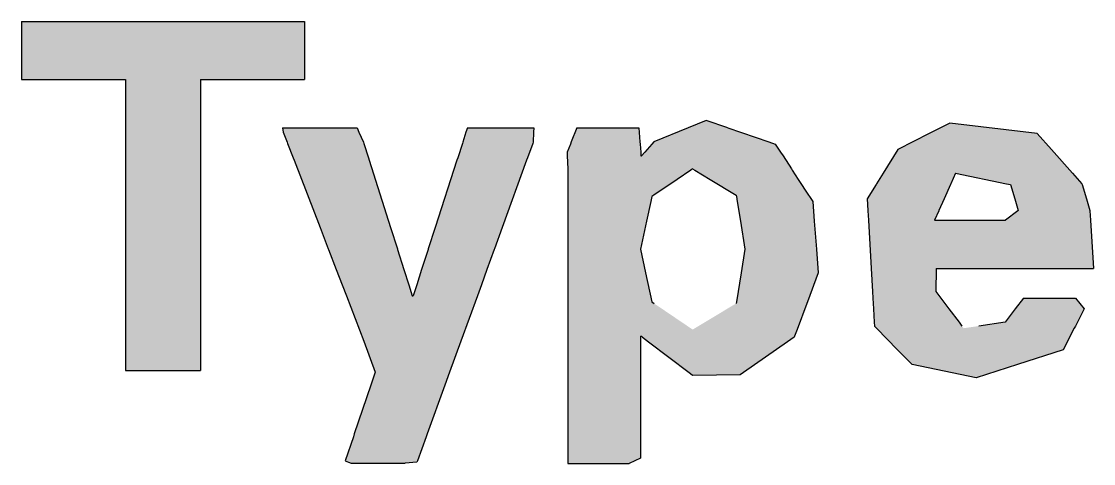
# Model space of a CAD drawing. Extents: x 57 to 405, y 53 to 275.
# Drawn here: x 110.61 to 120.03, y 191.66 to 195.54 of the extents above; entities that cross this region are included whole.
import ezdxf

# ---------------------------------------------------------------- set-up
doc = ezdxf.new("R2010")
doc.units = 0
doc.layers.get('0').update_dxf_attribs({"linetype": 'CONTINUOUS'})

# ---------------------------------------------------------------- blocks, each defined once
blk = doc.blocks.new('*U103')
at = {"color": 7, "linetype": 'CONTINUOUS'}
for p, q in [((118.7687, 194.647), (118.5871, 194.5546)), ((119.537, 194.5546), (118.7687, 194.647)), ((118.5871, 194.5546), (118.3127, 194.4151)), ((119.537, 194.5546), (119.6615, 194.4151)), ((118.3127, 194.4151), (118.1832, 194.2068)), ((119.6615, 194.4151), (119.8472, 194.2068)), ((118.1832, 194.2068), (118.1256, 194.1142)), ((118.8197, 194.2068), (118.7781, 194.1142)), ((118.8197, 194.2068), (119.2665, 194.1142)), ((119.8472, 194.2068), (119.9298, 194.1142)), ((118.1209, 194.1067), (118.0437, 193.9826)), ((118.1256, 194.1142), (118.1209, 194.1067)), ((118.7747, 194.1067), (118.7188, 193.9826)), ((118.7781, 194.1142), (118.7747, 194.1067)), ((119.2665, 194.1142), (119.3028, 194.1067)), ((119.3028, 194.1067), (119.3397, 193.9826)), ((119.9298, 194.1142), (119.932, 194.1067)), ((119.932, 194.1067), (119.9687, 193.9826)), ((118.0437, 193.9826), (118.0494, 193.8802)), ((118.7188, 193.9826), (118.6727, 193.8802)), ((119.3397, 193.9826), (119.3701, 193.8802)), ((119.9687, 193.9826), (119.9989, 193.8802)), ((118.0494, 193.8802), (118.0496, 193.8773)), ((118.0496, 193.8773), (118.0543, 193.7937)), ((118.6714, 193.8773), (118.6338, 193.7937)), ((118.6727, 193.8802), (118.6714, 193.8773)), ((119.3663, 193.8773), (119.2579, 193.7937)), ((119.3701, 193.8802), (119.3663, 193.8773)), ((119.9989, 193.8802), (119.9997, 193.8773)), ((119.9997, 193.8773), (120.0051, 193.7937)), ((118.0543, 193.7937), (118.0782, 193.3686)), ((118.6338, 193.7937), (119.2579, 193.7937)), ((120.0051, 193.7937), (120.0321, 193.3686)), ((118.0782, 193.3686), (118.0894, 193.1685)), ((118.6495, 193.3686), (118.6449, 193.1685)), ((118.6495, 193.3686), (119.0762, 193.3686)), ((119.0762, 193.3686), (119.7078, 193.3686)), ((119.7078, 193.3686), (120.0321, 193.3686)), ((118.0894, 193.1685), (118.0927, 193.1095)), ((118.6449, 193.1685), (118.6896, 193.1095)), ((118.0927, 193.1095), (118.098, 193.0148)), ((118.6896, 193.1095), (118.7612, 193.0148)), ((119.415, 193.1095), (119.3436, 193.0148)), ((119.415, 193.1095), (119.8746, 193.1095)), ((119.8746, 193.1095), (119.9498, 193.0148)), ((118.098, 193.0148), (118.1046, 192.898)), ((118.7612, 193.0148), (118.8496, 192.898)), ((119.3436, 193.0148), (119.2555, 192.898)), ((119.9498, 193.0148), (119.8899, 192.898)), ((118.1046, 192.898), (118.1065, 192.8645)), ((118.8496, 192.898), (118.8749, 192.8645)), ((119.2555, 192.898), (119.0248, 192.8645)), ((119.8899, 192.898), (119.8727, 192.8645)), ((118.1065, 192.8645), (118.1257, 192.8449)), ((118.1257, 192.8449), (118.3105, 192.6559)), ((119.8627, 192.8449), (119.7658, 192.6559)), ((119.8727, 192.8645), (119.8627, 192.8449)), ((118.3105, 192.6559), (118.438, 192.5256)), ((119.7658, 192.6559), (119.3627, 192.5256)), ((118.9993, 192.4081), (118.438, 192.5256)), ((119.3627, 192.5256), (118.9993, 192.4081))]:
    blk.add_line(p, q, dxfattribs=at)
for points in [[(118.7687, 194.647), (118.5871, 194.5546), (119.537, 194.5546)], [(118.5871, 194.5546), (118.3127, 194.4151), (119.6615, 194.4151)], [(118.3127, 194.4151), (118.1832, 194.2068), (119.8472, 194.2068)], [(118.1832, 194.2068), (118.1256, 194.1142), (118.7781, 194.1142)], [(118.8197, 194.2068), (119.2665, 194.1142), (119.9298, 194.1142)], [(118.1209, 194.1067), (118.0437, 193.9826), (118.7188, 193.9826)], [(118.1256, 194.1142), (118.1209, 194.1067), (118.7747, 194.1067)], [(119.2665, 194.1142), (119.3028, 194.1067), (119.932, 194.1067)], [(119.3028, 194.1067), (119.3397, 193.9826), (119.9687, 193.9826)], [(118.0437, 193.9826), (118.0494, 193.8802), (118.6727, 193.8802)], [(119.3397, 193.9826), (119.3701, 193.8802), (119.9989, 193.8802)], [(118.0494, 193.8802), (118.0496, 193.8773), (118.6714, 193.8773)], [(118.0496, 193.8773), (118.0543, 193.7937), (118.6338, 193.7937)], [(119.3663, 193.8773), (119.2579, 193.7937), (120.0051, 193.7937)], [(119.3701, 193.8802), (119.3663, 193.8773), (119.9997, 193.8773)], [(118.0543, 193.7937), (118.0782, 193.3686), (120.0321, 193.3686)], [(118.6338, 193.7937), (118.6338, 193.7937), (119.2579, 193.7937)], [(118.0782, 193.3686), (118.0894, 193.1685), (118.6449, 193.1685)], [(118.6495, 193.3686), (118.6495, 193.3686), (119.0762, 193.3686)], [(119.0762, 193.3686), (119.0762, 193.3686), (119.7078, 193.3686)], [(119.7078, 193.3686), (119.7078, 193.3686), (120.0321, 193.3686)], [(118.0894, 193.1685), (118.0927, 193.1095), (118.6896, 193.1095)], [(118.0927, 193.1095), (118.098, 193.0148), (118.7612, 193.0148)], [(119.415, 193.1095), (119.3436, 193.0148), (119.9498, 193.0148)], [(119.415, 193.1095), (119.415, 193.1095), (119.8746, 193.1095)], [(118.098, 193.0148), (118.1046, 192.898), (118.8496, 192.898)], [(119.3436, 193.0148), (119.2555, 192.898), (119.8899, 192.898)], [(118.1046, 192.898), (118.1065, 192.8645), (118.8749, 192.8645)], [(119.2555, 192.898), (119.0248, 192.8645), (119.8727, 192.8645)], [(118.1065, 192.8645), (118.1257, 192.8449), (118.8897, 192.8449)], [(118.1257, 192.8449), (118.3105, 192.6559), (119.7658, 192.6559)], [(119.0248, 192.8645), (118.8897, 192.8449), (119.8627, 192.8449)], [(118.3105, 192.6559), (118.438, 192.5256), (119.3627, 192.5256)]]:
    blk.add_solid(points, dxfattribs=at)
at = {"color": 7, "linetype": 'CONTINUOUS', "extrusion": (0, 0, -1)}
for points in [[(-118.5871, 194.5546), (-119.537, 194.5546), (-119.6615, 194.4151)], [(-118.3127, 194.4151), (-119.6615, 194.4151), (-119.8472, 194.2068)], [(-118.1832, 194.2068), (-118.8197, 194.2068), (-118.7781, 194.1142)], [(-118.8197, 194.2068), (-119.8472, 194.2068), (-119.9298, 194.1142)], [(-118.1209, 194.1067), (-118.7747, 194.1067), (-118.7188, 193.9826)], [(-118.1256, 194.1142), (-118.7781, 194.1142), (-118.7747, 194.1067)], [(-119.2665, 194.1142), (-119.9298, 194.1142), (-119.932, 194.1067)], [(-119.3028, 194.1067), (-119.932, 194.1067), (-119.9687, 193.9826)], [(-118.0437, 193.9826), (-118.7188, 193.9826), (-118.6727, 193.8802)], [(-119.3397, 193.9826), (-119.9687, 193.9826), (-119.9989, 193.8802)], [(-118.0494, 193.8802), (-118.6727, 193.8802), (-118.6714, 193.8773)], [(-118.0496, 193.8773), (-118.6714, 193.8773), (-118.6338, 193.7937)], [(-119.3663, 193.8773), (-119.9997, 193.8773), (-120.0051, 193.7937)], [(-119.3701, 193.8802), (-119.9989, 193.8802), (-119.9997, 193.8773)], [(-118.0543, 193.7937), (-120.0051, 193.7937), (-120.0321, 193.3686)], [(-118.0782, 193.3686), (-118.6495, 193.3686), (-118.6449, 193.1685)], [(-118.0894, 193.1685), (-118.6449, 193.1685), (-118.6896, 193.1095)], [(-118.0927, 193.1095), (-118.6896, 193.1095), (-118.7612, 193.0148)], [(-119.415, 193.1095), (-119.8746, 193.1095), (-119.9498, 193.0148)], [(-118.098, 193.0148), (-118.7612, 193.0148), (-118.8496, 192.898)], [(-119.3436, 193.0148), (-119.9498, 193.0148), (-119.8899, 192.898)], [(-118.1046, 192.898), (-118.8496, 192.898), (-118.8749, 192.8645)], [(-119.2555, 192.898), (-119.8899, 192.898), (-119.8727, 192.8645)], [(-118.1065, 192.8645), (-118.8749, 192.8645), (-118.8897, 192.8449)], [(-118.1257, 192.8449), (-119.8627, 192.8449), (-119.7658, 192.6559)], [(-119.0248, 192.8645), (-119.8727, 192.8645), (-119.8627, 192.8449)], [(-118.3105, 192.6559), (-119.7658, 192.6559), (-119.3627, 192.5256)], [(-118.438, 192.5256), (-119.3627, 192.5256), (-118.9993, 192.4081)]]:
    blk.add_solid(points, dxfattribs=at)
blk = doc.blocks.new('*U104')
at = {"color": 7, "linetype": 'CONTINUOUS'}
for p, q in [((116.6281, 194.6694), (116.4696, 194.6054)), ((116.8166, 194.6054), (116.6281, 194.6694)), ((115.4922, 194.6054), (115.442, 194.4828)), ((115.4922, 194.6054), (116.0372, 194.6054)), ((116.0372, 194.6054), (116.0457, 194.4828)), ((116.4696, 194.6054), (116.1666, 194.4828)), ((116.8166, 194.6054), (117.1771, 194.4828)), ((115.442, 194.4828), (115.4338, 194.463)), ((116.0457, 194.4828), (116.0471, 194.463)), ((116.1666, 194.4828), (116.1493, 194.463)), ((117.1771, 194.4828), (117.2353, 194.463)), ((115.4338, 194.463), (115.4052, 194.3931)), ((115.4052, 194.3931), (115.4066, 194.359)), ((116.0471, 194.463), (116.0519, 194.3931)), ((116.0519, 194.3931), (116.0543, 194.359)), ((116.088, 194.3931), (116.0582, 194.359)), ((116.1493, 194.463), (116.088, 194.3931)), ((117.2353, 194.463), (117.2808, 194.3931)), ((117.2808, 194.3931), (117.3029, 194.359)), ((115.4066, 194.359), (115.4116, 194.2443)), ((116.0543, 194.359), (116.0582, 194.359)), ((117.3029, 194.359), (117.3775, 194.2443)), ((115.4116, 194.2443), (115.4121, 194.2334)), ((115.4121, 194.2334), (115.4126, 194.1522)), ((116.4927, 194.2334), (116.3728, 194.1522)), ((116.5089, 194.2443), (116.4927, 194.2334)), ((116.5089, 194.2443), (116.5271, 194.2334)), ((116.5271, 194.2334), (116.662, 194.1522)), ((117.3775, 194.2443), (117.3847, 194.2334)), ((117.3847, 194.2334), (117.4374, 194.1522)), ((115.4126, 194.1522), (115.4126, 194.0143)), ((116.3728, 194.1522), (116.169, 194.0143)), ((116.662, 194.1522), (116.8916, 194.0143)), ((117.4374, 194.1522), (117.5271, 194.0143)), ((115.4126, 194.0143), (115.4126, 194.0016)), ((116.169, 194.0143), (116.1503, 194.0016)), ((116.8916, 194.0143), (116.8936, 194.0016)), ((117.5271, 194.0143), (117.5353, 194.0016)), ((115.4126, 194.0016), (115.4126, 193.9576)), ((115.4126, 193.9576), (115.4126, 193.7861)), ((116.1408, 193.9576), (116.1036, 193.7861)), ((116.1503, 194.0016), (116.1408, 193.9576)), ((116.8936, 194.0016), (116.9007, 193.9576)), ((116.9007, 193.9576), (116.9283, 193.7861)), ((117.5353, 194.0016), (117.5639, 193.9576)), ((117.5639, 193.9576), (117.5774, 193.7861)), ((115.4126, 193.7861), (115.4126, 193.5388)), ((116.1036, 193.7861), (116.05, 193.5388)), ((116.9283, 193.7861), (116.9681, 193.5388)), ((117.5774, 193.7861), (117.5968, 193.5388)), ((115.4126, 193.5388), (115.4126, 193.3327)), ((116.05, 193.5388), (116.0947, 193.3327)), ((116.9681, 193.5388), (116.9349, 193.3327)), ((117.5968, 193.5388), (117.613, 193.3327)), ((115.4126, 193.3327), (115.4126, 193.076)), ((116.0947, 193.3327), (116.1503, 193.076)), ((116.9349, 193.3327), (116.8936, 193.076)), ((117.613, 193.3327), (117.5172, 193.076)), ((115.4126, 193.076), (115.4126, 193.0632)), ((116.1503, 193.076), (116.1692, 193.0632)), ((116.8936, 193.076), (116.8916, 193.0632)), ((117.5172, 193.076), (117.5124, 193.0632)), ((115.4126, 193.0632), (115.4126, 192.8332)), ((117.5124, 193.0632), (117.4265, 192.8332)), ((115.4126, 192.8332), (115.4126, 192.7739)), ((117.4265, 192.8332), (117.4044, 192.7739)), ((115.4126, 192.7739), (115.4126, 192.7677)), ((115.4126, 192.7677), (115.4126, 192.7259)), ((115.4126, 192.7259), (115.4126, 192.4548)), ((116.0511, 192.7677), (116.05, 192.7259)), ((116.05, 192.7259), (116.05, 192.4548)), ((116.0513, 192.7739), (116.0511, 192.7677)), ((116.0513, 192.7739), (116.0586, 192.7739)), ((116.0586, 192.7739), (116.0667, 192.7677)), ((116.0667, 192.7677), (116.1216, 192.7259)), ((116.1216, 192.7259), (116.4771, 192.4548)), ((117.3426, 192.7259), (116.9569, 192.4548)), ((117.4021, 192.7677), (117.3426, 192.7259)), ((117.4044, 192.7739), (117.4021, 192.7677)), ((115.4126, 192.4548), (115.4126, 192.4342)), ((115.4126, 192.4342), (115.4126, 192.43)), ((115.4126, 192.43), (115.4126, 192.215)), ((116.05, 192.4548), (116.05, 192.4342)), ((116.05, 192.4342), (116.05, 192.43)), ((116.05, 192.43), (116.05, 192.215)), ((116.4771, 192.4548), (116.5042, 192.4342)), ((116.5097, 192.43), (116.5042, 192.4342)), ((116.9275, 192.4342), (116.5097, 192.43)), ((116.9569, 192.4548), (116.9275, 192.4342)), ((115.4126, 192.215), (115.4126, 191.889)), ((116.05, 192.215), (116.05, 191.889)), ((115.4126, 191.889), (115.4126, 191.704)), ((116.05, 191.889), (116.05, 191.704)), ((115.4126, 191.704), (115.4126, 191.656)), ((115.4126, 191.656), (115.9504, 191.656)), ((116.05, 191.704), (115.9504, 191.656))]:
    blk.add_line(p, q, dxfattribs=at)
for points in [[(116.6281, 194.6694), (116.4696, 194.6054), (116.8166, 194.6054)], [(115.4922, 194.6054), (115.442, 194.4828), (116.0457, 194.4828)], [(115.4922, 194.6054), (115.4922, 194.6054), (116.0372, 194.6054)], [(116.4696, 194.6054), (116.1666, 194.4828), (117.1771, 194.4828)], [(115.442, 194.4828), (115.4338, 194.463), (116.0471, 194.463)], [(116.1666, 194.4828), (116.1493, 194.463), (117.2353, 194.463)], [(115.4338, 194.463), (115.4052, 194.3931), (116.0519, 194.3931)], [(115.4052, 194.3931), (115.4066, 194.359), (116.0543, 194.359)], [(116.088, 194.3931), (116.0582, 194.359), (117.3029, 194.359)], [(116.1493, 194.463), (116.088, 194.3931), (117.2808, 194.3931)], [(115.4066, 194.359), (115.4116, 194.2443), (117.3775, 194.2443)], [(116.0543, 194.359), (116.0543, 194.359), (116.0582, 194.359)], [(115.4116, 194.2443), (115.4121, 194.2334), (116.4927, 194.2334)], [(115.4121, 194.2334), (115.4126, 194.1522), (116.3728, 194.1522)], [(116.5089, 194.2443), (116.5271, 194.2334), (117.3847, 194.2334)], [(116.5271, 194.2334), (116.662, 194.1522), (117.4374, 194.1522)], [(115.4126, 194.1522), (115.4126, 194.0143), (116.169, 194.0143)], [(116.662, 194.1522), (116.8916, 194.0143), (117.5271, 194.0143)], [(115.4126, 194.0143), (115.4126, 194.0016), (116.1503, 194.0016)], [(116.8916, 194.0143), (116.8936, 194.0016), (117.5353, 194.0016)], [(115.4126, 194.0016), (115.4126, 193.9576), (116.1408, 193.9576)], [(115.4126, 193.9576), (115.4126, 193.7861), (116.1036, 193.7861)], [(116.8936, 194.0016), (116.9007, 193.9576), (117.5639, 193.9576)], [(116.9007, 193.9576), (116.9283, 193.7861), (117.5774, 193.7861)], [(115.4126, 193.7861), (115.4126, 193.5388), (116.05, 193.5388)], [(116.9283, 193.7861), (116.9681, 193.5388), (117.5968, 193.5388)], [(115.4126, 193.5388), (115.4126, 193.3327), (116.0947, 193.3327)], [(116.9681, 193.5388), (116.9349, 193.3327), (117.613, 193.3327)], [(115.4126, 193.3327), (115.4126, 193.076), (116.1503, 193.076)], [(116.9349, 193.3327), (116.8936, 193.076), (117.5172, 193.076)], [(115.4126, 193.076), (115.4126, 193.0632), (116.1692, 193.0632)], [(116.8936, 193.076), (116.8916, 193.0632), (117.5124, 193.0632)], [(115.4126, 193.0632), (115.4126, 192.8332), (116.5089, 192.8332)], [(116.8916, 193.0632), (116.5089, 192.8332), (117.4265, 192.8332)], [(115.4126, 192.8332), (115.4126, 192.7739), (117.4044, 192.7739)], [(115.4126, 192.7739), (115.4126, 192.7677), (116.0511, 192.7677)], [(115.4126, 192.7677), (115.4126, 192.7259), (116.05, 192.7259)], [(115.4126, 192.7259), (115.4126, 192.4548), (116.05, 192.4548)], [(116.0513, 192.7739), (116.0513, 192.7739), (116.0586, 192.7739)], [(116.0586, 192.7739), (116.0667, 192.7677), (117.4021, 192.7677)], [(116.0667, 192.7677), (116.1216, 192.7259), (117.3426, 192.7259)], [(116.1216, 192.7259), (116.4771, 192.4548), (116.9569, 192.4548)], [(115.4126, 192.4548), (115.4126, 192.4342), (116.05, 192.4342)], [(115.4126, 192.4342), (115.4126, 192.43), (116.05, 192.43)], [(115.4126, 192.43), (115.4126, 192.215), (116.05, 192.215)], [(116.4771, 192.4548), (116.5042, 192.4342), (116.9275, 192.4342)], [(115.4126, 192.215), (115.4126, 191.889), (116.05, 191.889)], [(115.4126, 191.889), (115.4126, 191.704), (116.05, 191.704)], [(115.4126, 191.704), (115.4126, 191.656), (115.9504, 191.656)], [(115.4126, 191.656), (115.4126, 191.656), (115.9504, 191.656)]]:
    blk.add_solid(points, dxfattribs=at)
at = {"color": 7, "linetype": 'CONTINUOUS', "extrusion": (0, 0, -1)}
for points in [[(-115.4922, 194.6054), (-116.0372, 194.6054), (-116.0457, 194.4828)], [(-116.4696, 194.6054), (-116.8166, 194.6054), (-117.1771, 194.4828)], [(-115.442, 194.4828), (-116.0457, 194.4828), (-116.0471, 194.463)], [(-116.1666, 194.4828), (-117.1771, 194.4828), (-117.2353, 194.463)], [(-115.4052, 194.3931), (-116.0519, 194.3931), (-116.0543, 194.359)], [(-115.4338, 194.463), (-116.0471, 194.463), (-116.0519, 194.3931)], [(-116.088, 194.3931), (-117.2808, 194.3931), (-117.3029, 194.359)], [(-116.1493, 194.463), (-117.2353, 194.463), (-117.2808, 194.3931)], [(-115.4066, 194.359), (-117.3029, 194.359), (-117.3775, 194.2443)], [(-115.4116, 194.2443), (-116.5089, 194.2443), (-116.4927, 194.2334)], [(-115.4121, 194.2334), (-116.4927, 194.2334), (-116.3728, 194.1522)], [(-116.5089, 194.2443), (-117.3775, 194.2443), (-117.3847, 194.2334)], [(-116.5271, 194.2334), (-117.3847, 194.2334), (-117.4374, 194.1522)], [(-115.4126, 194.1522), (-116.3728, 194.1522), (-116.169, 194.0143)], [(-116.662, 194.1522), (-117.4374, 194.1522), (-117.5271, 194.0143)], [(-115.4126, 194.0143), (-116.169, 194.0143), (-116.1503, 194.0016)], [(-116.8916, 194.0143), (-117.5271, 194.0143), (-117.5353, 194.0016)], [(-115.4126, 194.0016), (-116.1503, 194.0016), (-116.1408, 193.9576)], [(-115.4126, 193.9576), (-116.1408, 193.9576), (-116.1036, 193.7861)], [(-116.8936, 194.0016), (-117.5353, 194.0016), (-117.5639, 193.9576)], [(-116.9007, 193.9576), (-117.5639, 193.9576), (-117.5774, 193.7861)], [(-115.4126, 193.7861), (-116.1036, 193.7861), (-116.05, 193.5388)], [(-116.9283, 193.7861), (-117.5774, 193.7861), (-117.5968, 193.5388)], [(-115.4126, 193.5388), (-116.05, 193.5388), (-116.0947, 193.3327)], [(-116.9681, 193.5388), (-117.5968, 193.5388), (-117.613, 193.3327)], [(-115.4126, 193.3327), (-116.0947, 193.3327), (-116.1503, 193.076)], [(-116.9349, 193.3327), (-117.613, 193.3327), (-117.5172, 193.076)], [(-115.4126, 193.076), (-116.1503, 193.076), (-116.1692, 193.0632)], [(-116.8936, 193.076), (-117.5172, 193.076), (-117.5124, 193.0632)], [(-115.4126, 193.0632), (-116.1692, 193.0632), (-116.5089, 192.8332)], [(-116.8916, 193.0632), (-117.5124, 193.0632), (-117.4265, 192.8332)], [(-115.4126, 192.8332), (-117.4265, 192.8332), (-117.4044, 192.7739)], [(-115.4126, 192.7739), (-116.0513, 192.7739), (-116.0511, 192.7677)], [(-115.4126, 192.7677), (-116.0511, 192.7677), (-116.05, 192.7259)], [(-115.4126, 192.7259), (-116.05, 192.7259), (-116.05, 192.4548)], [(-116.0586, 192.7739), (-117.4044, 192.7739), (-117.4021, 192.7677)], [(-116.0667, 192.7677), (-117.4021, 192.7677), (-117.3426, 192.7259)], [(-116.1216, 192.7259), (-117.3426, 192.7259), (-116.9569, 192.4548)], [(-115.4126, 192.4548), (-116.05, 192.4548), (-116.05, 192.4342)], [(-115.4126, 192.4342), (-116.05, 192.4342), (-116.05, 192.43)], [(-115.4126, 192.43), (-116.05, 192.43), (-116.05, 192.215)], [(-116.4771, 192.4548), (-116.9569, 192.4548), (-116.9275, 192.4342)], [(-116.5042, 192.4342), (-116.9275, 192.4342), (-116.5097, 192.43)], [(-115.4126, 192.215), (-116.05, 192.215), (-116.05, 191.889)], [(-115.4126, 191.889), (-116.05, 191.889), (-116.05, 191.704)], [(-115.4126, 191.704), (-116.05, 191.704), (-115.9504, 191.656)]]:
    blk.add_solid(points, dxfattribs=at)
blk = doc.blocks.new('*U105')
at = {"color": 7, "linetype": 'CONTINUOUS'}
for p, q in [((112.9043, 194.6054), (113.3613, 194.6054)), ((112.9043, 194.6054), (112.911, 194.5683)), ((113.3613, 194.6054), (113.5596, 194.6054)), ((113.5596, 194.6054), (113.5759, 194.5683)), ((114.5286, 194.6054), (114.5166, 194.5683)), ((114.5286, 194.6054), (114.8992, 194.6054)), ((114.8992, 194.6054), (115.1122, 194.6054)), ((115.1122, 194.6054), (115.1107, 194.5683)), ((112.911, 194.5683), (112.9455, 194.4788)), ((112.9455, 194.4788), (112.9492, 194.4693)), ((113.5759, 194.5683), (113.6153, 194.4788)), ((113.6153, 194.4788), (113.6195, 194.4693)), ((114.4878, 194.4788), (114.4847, 194.4693)), ((114.5166, 194.5683), (114.4878, 194.4788)), ((115.1072, 194.4788), (115.1037, 194.4693)), ((115.1107, 194.5683), (115.1072, 194.4788)), ((112.9492, 194.4693), (112.9978, 194.3433)), ((113.6195, 194.4693), (113.6595, 194.3433)), ((114.4847, 194.4693), (114.444, 194.3433)), ((115.1037, 194.4693), (115.0579, 194.3433)), ((112.9978, 194.3433), (113.0063, 194.3211)), ((113.0063, 194.3211), (113.2341, 193.7306)), ((113.6595, 194.3433), (113.6665, 194.3211)), ((113.6665, 194.3211), (113.8537, 193.7306)), ((114.4368, 194.3211), (114.2462, 193.7306)), ((114.444, 194.3433), (114.4368, 194.3211)), ((115.0498, 194.3211), (114.835, 193.7306)), ((115.0579, 194.3433), (115.0498, 194.3211)), ((113.2341, 193.7306), (113.3068, 193.5422)), ((113.8537, 193.7306), (113.9135, 193.5422)), ((114.2462, 193.7306), (114.1853, 193.5422)), ((114.835, 193.7306), (114.7665, 193.5422)), ((113.3068, 193.5422), (113.3089, 193.5367)), ((113.3089, 193.5367), (113.3765, 193.3612)), ((113.9135, 193.5422), (113.9152, 193.5367)), ((113.9152, 193.5367), (113.9708, 193.3612)), ((114.1835, 193.5367), (114.1269, 193.3612)), ((114.1853, 193.5422), (114.1835, 193.5367)), ((114.7645, 193.5367), (114.7007, 193.3612)), ((114.7665, 193.5422), (114.7645, 193.5367)), ((113.3765, 193.3612), (113.4281, 193.2276)), ((113.9708, 193.3612), (114.0132, 193.2276)), ((114.1269, 193.3612), (114.0837, 193.2276)), ((114.7007, 193.3612), (114.6521, 193.2276)), ((113.4281, 193.2276), (113.4654, 193.1309)), ((114.0132, 193.2276), (114.0439, 193.1309)), ((114.0837, 193.2276), (114.0521, 193.1309)), ((114.6521, 193.2276), (114.6169, 193.1309)), ((113.4654, 193.1309), (113.62, 192.7301)), ((114.0439, 193.1309), (114.0459, 193.1309)), ((114.0459, 193.1309), (114.0521, 193.1309)), ((114.6169, 193.1309), (114.4712, 192.7301)), ((113.62, 192.7301), (113.718, 192.459)), ((114.4712, 192.7301), (114.3725, 192.459)), ((113.718, 192.459), (113.6791, 192.3435)), ((114.3725, 192.459), (114.3305, 192.3435)), ((113.6791, 192.3435), (113.535, 191.916)), ((114.3305, 192.3435), (114.1751, 191.916)), ((113.5268, 191.8916), (113.4556, 191.6805)), ((113.535, 191.916), (113.5268, 191.8916)), ((114.1662, 191.8916), (114.0894, 191.6805)), ((114.1751, 191.916), (114.1662, 191.8916)), ((113.4556, 191.6805), (113.4855, 191.6689)), ((113.4855, 191.6689), (113.5074, 191.6605)), ((113.5074, 191.6605), (113.9832, 191.6605)), ((114.0852, 191.6689), (113.9832, 191.6605)), ((114.0894, 191.6805), (114.0852, 191.6689))]:
    blk.add_line(p, q, dxfattribs=at)
for points in [[(112.9043, 194.6054), (112.9043, 194.6054), (113.3613, 194.6054)], [(112.9043, 194.6054), (112.911, 194.5683), (113.5759, 194.5683)], [(113.3613, 194.6054), (113.3613, 194.6054), (113.5596, 194.6054)], [(114.5286, 194.6054), (114.5166, 194.5683), (115.1107, 194.5683)], [(114.5286, 194.6054), (114.5286, 194.6054), (114.8992, 194.6054)], [(114.8992, 194.6054), (114.8992, 194.6054), (115.1122, 194.6054)], [(112.911, 194.5683), (112.9455, 194.4788), (113.6153, 194.4788)], [(112.9455, 194.4788), (112.9492, 194.4693), (113.6195, 194.4693)], [(114.4878, 194.4788), (114.4847, 194.4693), (115.1037, 194.4693)], [(114.5166, 194.5683), (114.4878, 194.4788), (115.1072, 194.4788)], [(112.9492, 194.4693), (112.9978, 194.3433), (113.6595, 194.3433)], [(114.4847, 194.4693), (114.444, 194.3433), (115.0579, 194.3433)], [(112.9978, 194.3433), (113.0063, 194.3211), (113.6665, 194.3211)], [(113.0063, 194.3211), (113.2341, 193.7306), (113.8537, 193.7306)], [(114.4368, 194.3211), (114.2462, 193.7306), (114.835, 193.7306)], [(114.444, 194.3433), (114.4368, 194.3211), (115.0498, 194.3211)], [(113.2341, 193.7306), (113.3068, 193.5422), (113.9135, 193.5422)], [(114.2462, 193.7306), (114.1853, 193.5422), (114.7665, 193.5422)], [(113.3068, 193.5422), (113.3089, 193.5367), (113.9152, 193.5367)], [(113.3089, 193.5367), (113.3765, 193.3612), (113.9708, 193.3612)], [(114.1835, 193.5367), (114.1269, 193.3612), (114.7007, 193.3612)], [(114.1853, 193.5422), (114.1835, 193.5367), (114.7645, 193.5367)], [(113.3765, 193.3612), (113.4281, 193.2276), (114.0132, 193.2276)], [(114.1269, 193.3612), (114.0837, 193.2276), (114.6521, 193.2276)], [(113.4281, 193.2276), (113.4654, 193.1309), (114.0439, 193.1309)], [(114.0837, 193.2276), (114.0521, 193.1309), (114.6169, 193.1309)], [(113.4654, 193.1309), (113.62, 192.7301), (114.4712, 192.7301)], [(114.0439, 193.1309), (114.0439, 193.1309), (114.0459, 193.1309)], [(114.0459, 193.1309), (114.0459, 193.1309), (114.0521, 193.1309)], [(113.62, 192.7301), (113.718, 192.459), (114.3725, 192.459)], [(113.718, 192.459), (113.6791, 192.3435), (114.3305, 192.3435)], [(113.6791, 192.3435), (113.535, 191.916), (114.1751, 191.916)], [(113.5268, 191.8916), (113.4556, 191.6805), (114.0894, 191.6805)], [(113.535, 191.916), (113.5268, 191.8916), (114.1662, 191.8916)], [(113.4556, 191.6805), (113.4855, 191.6689), (114.0852, 191.6689)], [(113.4855, 191.6689), (113.5074, 191.6605), (113.9832, 191.6605)], [(113.5074, 191.6605), (113.5074, 191.6605), (113.9832, 191.6605)]]:
    blk.add_solid(points, dxfattribs=at)
at = {"color": 7, "linetype": 'CONTINUOUS', "extrusion": (0, 0, -1)}
for points in [[(-112.9043, 194.6054), (-113.5596, 194.6054), (-113.5759, 194.5683)], [(-114.5286, 194.6054), (-115.1122, 194.6054), (-115.1107, 194.5683)], [(-112.911, 194.5683), (-113.5759, 194.5683), (-113.6153, 194.4788)], [(-112.9455, 194.4788), (-113.6153, 194.4788), (-113.6195, 194.4693)], [(-114.4878, 194.4788), (-115.1072, 194.4788), (-115.1037, 194.4693)], [(-114.5166, 194.5683), (-115.1107, 194.5683), (-115.1072, 194.4788)], [(-112.9492, 194.4693), (-113.6195, 194.4693), (-113.6595, 194.3433)], [(-114.4847, 194.4693), (-115.1037, 194.4693), (-115.0579, 194.3433)], [(-112.9978, 194.3433), (-113.6595, 194.3433), (-113.6665, 194.3211)], [(-113.0063, 194.3211), (-113.6665, 194.3211), (-113.8537, 193.7306)], [(-114.4368, 194.3211), (-115.0498, 194.3211), (-114.835, 193.7306)], [(-114.444, 194.3433), (-115.0579, 194.3433), (-115.0498, 194.3211)], [(-113.2341, 193.7306), (-113.8537, 193.7306), (-113.9135, 193.5422)], [(-114.2462, 193.7306), (-114.835, 193.7306), (-114.7665, 193.5422)], [(-113.3068, 193.5422), (-113.9135, 193.5422), (-113.9152, 193.5367)], [(-113.3089, 193.5367), (-113.9152, 193.5367), (-113.9708, 193.3612)], [(-114.1835, 193.5367), (-114.7645, 193.5367), (-114.7007, 193.3612)], [(-114.1853, 193.5422), (-114.7665, 193.5422), (-114.7645, 193.5367)], [(-113.3765, 193.3612), (-113.9708, 193.3612), (-114.0132, 193.2276)], [(-114.1269, 193.3612), (-114.7007, 193.3612), (-114.6521, 193.2276)], [(-113.4281, 193.2276), (-114.0132, 193.2276), (-114.0439, 193.1309)], [(-114.0837, 193.2276), (-114.6521, 193.2276), (-114.6169, 193.1309)], [(-113.4654, 193.1309), (-114.6169, 193.1309), (-114.4712, 192.7301)], [(-113.62, 192.7301), (-114.4712, 192.7301), (-114.3725, 192.459)], [(-113.718, 192.459), (-114.3725, 192.459), (-114.3305, 192.3435)], [(-113.6791, 192.3435), (-114.3305, 192.3435), (-114.1751, 191.916)], [(-113.5268, 191.8916), (-114.1662, 191.8916), (-114.0894, 191.6805)], [(-113.535, 191.916), (-114.1751, 191.916), (-114.1662, 191.8916)], [(-113.4556, 191.6805), (-114.0894, 191.6805), (-114.0852, 191.6689)], [(-113.4855, 191.6689), (-114.0852, 191.6689), (-113.9832, 191.6605)]]:
    blk.add_solid(points, dxfattribs=at)
blk = doc.blocks.new('*U106')
at = {"color": 7, "linetype": 'CONTINUOUS'}
for p, q in [((110.6098, 195.5404), (110.9983, 195.5404)), ((110.6098, 195.5404), (110.6098, 195.0305)), ((110.9983, 195.5404), (111.853, 195.5404)), ((111.853, 195.5404), (112.7077, 195.5404)), ((112.7077, 195.5404), (113.0961, 195.5404)), ((113.0961, 195.5404), (113.0961, 195.0305)), ((110.6098, 195.0305), (111.5238, 195.0305)), ((111.5238, 195.0305), (111.5238, 194.6307)), ((112.1825, 195.0305), (113.0961, 195.0305)), ((112.1825, 195.0305), (112.1825, 194.6307)), ((111.5238, 194.6307), (111.5238, 193.7513)), ((112.1825, 194.6307), (112.1825, 193.7513)), ((111.5238, 193.7513), (111.5238, 192.8719)), ((112.1825, 193.7513), (112.1825, 192.8719)), ((111.5238, 192.8719), (111.5238, 192.4722)), ((112.1825, 192.8719), (112.1825, 192.4722)), ((111.5238, 192.4722), (112.1825, 192.4722))]:
    blk.add_line(p, q, dxfattribs=at)
for points in [[(110.6098, 195.5404), (110.6098, 195.5404), (110.9983, 195.5404)], [(110.6098, 195.5404), (110.6098, 195.0305), (113.0961, 195.0305)], [(110.9983, 195.5404), (110.9983, 195.5404), (111.853, 195.5404)], [(111.853, 195.5404), (111.853, 195.5404), (112.7077, 195.5404)], [(112.7077, 195.5404), (112.7077, 195.5404), (113.0961, 195.5404)], [(110.6098, 195.0305), (110.6098, 195.0305), (111.5238, 195.0305)], [(111.5238, 195.0305), (111.5238, 194.6307), (112.1825, 194.6307)], [(112.1825, 195.0305), (112.1825, 195.0305), (113.0961, 195.0305)], [(111.5238, 194.6307), (111.5238, 193.7513), (112.1825, 193.7513)], [(111.5238, 193.7513), (111.5238, 192.8719), (112.1825, 192.8719)], [(111.5238, 192.8719), (111.5238, 192.4722), (112.1825, 192.4722)], [(111.5238, 192.4722), (111.5238, 192.4722), (112.1825, 192.4722)]]:
    blk.add_solid(points, dxfattribs=at)
at = {"color": 7, "linetype": 'CONTINUOUS', "extrusion": (0, 0, -1)}
for points in [[(-110.6098, 195.5404), (-113.0961, 195.5404), (-113.0961, 195.0305)], [(-111.5238, 195.0305), (-112.1825, 195.0305), (-112.1825, 194.6307)], [(-111.5238, 194.6307), (-112.1825, 194.6307), (-112.1825, 193.7513)], [(-111.5238, 193.7513), (-112.1825, 193.7513), (-112.1825, 192.8719)], [(-111.5238, 192.8719), (-112.1825, 192.8719), (-112.1825, 192.4722)]]:
    blk.add_solid(points, dxfattribs=at)

msp = doc.modelspace()

# ---------------------------------------------------------------- block references
at = {"color": 7, "linetype": 'CONTINUOUS'}
for name in ['*U106', '*U104', '*U105', '*U103']:
    msp.add_blockref(name, (0, 0), dxfattribs=at)

doc.saveas('drawing.dxf')
